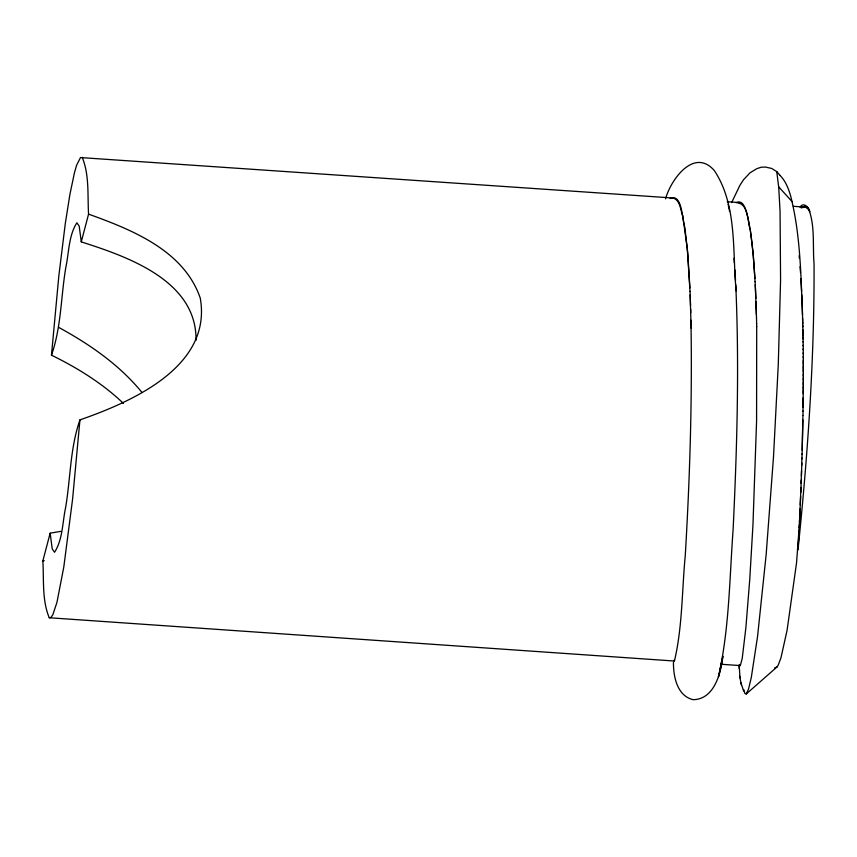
<?xml version="1.0" encoding="UTF-8"?>
<svg xmlns="http://www.w3.org/2000/svg" width="857" height="857" viewBox="0 0 857 857"><rect width="100%" height="100%" fill="white"/><g stroke="black" fill="none" stroke-linecap="round" stroke-linejoin="round"><path stroke-width="1.29" d="M803.32 376.234L803.277 365.714M803.298 380.54L803.277 373.856M803.288 384.868L803.277 377.948M803.255 389.207L803.255 382.072M803.223 393.556L803.245 386.207M803.213 390.363L803.041 407.139M803.191 397.916L802.977 411.36M802.966 415.377L803.03 411.017M802.913 415.591L802.098 454.467M802.848 419.823L802.216 450.161M801.97 458.763L802.066 453.824M801.713 465.458L801.938 458.056M801.841 463.037L801.424 475.806M801.541 470.729L801.102 483.294M801.274 480.006L800.802 492.464M800.952 487.462L799.849 513.718M800.288 504.741L800.642 496.578M800.117 508.779L799.452 522.224M799.87 514.254L799.174 527.826M799.367 524.688L796.539 562.899L787.09 630.227L780.963 657.822L778.22 665.086L776.956 667.057L774.685 667.828M799.078 530.365L798.006 549.851C807.765 454.874 814.471 359.437 814.054 263.924C812.49 245.466 815.339 225.455 808.269 207.94L807.187 207.255L806.009 207.651M196.028 340.325C196.842 280.657 127.607 256.682 81.276 241.878L79.187 226.109L76.873 222.788C68.624 235.589 68.989 252.633 65.828 267.395C60.847 296.683 61.372 326.871 51.474 355.173C77.473 367.91 102.444 383.368 123.462 403.422M743.801 689.628L744.84 693.42L746.136 694.084L748.525 689.135L751.3 677.491L757.567 636.419L766.169 554.468L773.507 456.781L778.285 364.386L780.577 280.089L780.052 211.208L778.724 187.329L776.763 171.625L771.696 168.454L765.462 167.061L761.209 167.222L756.699 168.733L749.993 172.846L743.512 179.766L739.902 185.337L731.621 202.595M51.474 355.173L58.833 275.922L65.314 223.431L69.931 194.314L74.463 172.696L76.605 165.251L80.483 157.57L673.099 198.01C680.062 200.045 680.501 209.515 682.493 215.407M82.176 157.313C89.524 174.946 87.435 195.225 88.571 214.132C132.224 229.847 183.859 250.501 200.238 298.022C212.407 366.314 132.428 401.633 79.947 419.876L72.588 499.138L63.804 566.98L56.958 602.353L52.791 614.855L50.927 617.49L49.245 617.747C41.897 600.114 43.986 579.835 42.85 560.917L50.145 533.183L60.686 531.372M719.944 669.435L722.912 656.226C720.941 673.12 714.331 699.344 693.195 699.687C677.105 695.98 673.334 676.602 673.452 662.354M81.276 241.878L88.571 214.132M79.947 419.876C70.049 448.19 70.574 478.377 65.593 507.665C62.432 522.427 62.797 539.46 54.548 552.272L52.234 548.941L50.145 533.183M665.546 198.835C670.774 179.649 694.149 147.19 714.395 170.65C737.438 205.53 732.307 251.047 736.142 290.909M721.112 663.832C729.393 619.75 729.821 574.436 733.099 529.776C737.031 448.157 739.398 366.335 735.745 284.674M799.977 207.03C803.009 202.327 807.894 206.044 809.147 209.954C811.858 216.05 806.437 203.441 802.72 207.694M801.231 207.983L804.852 206.151L808.183 208.122M746.383 693.881L777.074 666.907M670.099 198.556C682.161 192.739 682.097 219.124 684.518 226.119M736.195 202.788C744.337 198.449 746.372 212.815 748.011 217.957C752.189 237.86 753.582 258.246 754.91 278.504M739.73 664.464L740.319 665.589L742.226 658.433L745.879 627.731L749.757 579.364L752.971 524.655L756.581 420.937L756.699 326.517M49.245 617.747L674.427 661.036C682.493 626.97 681.936 590.355 685.279 555.304C689.767 479.481 692.188 403.486 691.053 327.524M671.567 198.428L673.099 198.01M737.663 202.809C748.354 204.63 747.529 220.752 750.089 229.58M42.85 560.917L44.243 560.639M727.25 201.738L739.173 202.552M720.641 664.239L740.319 665.589M793.336 206.301L805.259 207.126M674.427 661.036L674.041 660.179M58.769 327.438C89.664 344.268 119.337 364.782 141.78 392.206M776.785 171.604L779.827 175.192M780.041 175.417C785.537 180.988 788.483 188.465 790.615 195.857C800.492 234.668 800.856 275.161 802.506 314.947M778.681 186.847L792.147 201.674M740.962 682.9L743.63 691.021M682.75 215.578L687.282 248.734L690.024 291.487M728.118 204.298L729.575 211.293M739.205 665.246L739.998 677.962M739.634 676.152L741.348 684.797M750.432 230.737L753.239 254.743L755.081 281.685M684.786 226.891L687.817 253.876L689.906 287.973M799.131 255.622L799.377 258.289M734.021 258.332L734.406 263.067M800.074 266.656L800.502 272.515M734.888 269.987L735.52 280.368M800.899 278.6L801.595 291.401M755.113 281.514L755.863 298.311M755.285 284.76L756.495 317.583M801.756 294.733L802.045 301.525M690.046 291.38L690.528 305.51M690.185 294.829L690.988 323.978M802.163 301.932L802.741 323.764M756.013 301.707L756.41 314.648M802.591 317.861L802.666 320.807M690.646 309.077L690.742 312.751M756.495 317.551L756.635 323.528M802.752 321.686L802.816 326.753M802.848 325.735L802.988 335.869M756.635 323.507L756.699 326.538M690.913 320.197L691.031 326.003M802.934 329.816L803.084 341.932M690.999 324.471L691.063 328.038M803.02 337.379L803.041 338.89M803.127 341.579L803.138 345.821M803.17 345.307L803.18 349.742M803.213 349.056L803.213 353.695M803.245 352.827L803.245 357.68M803.266 356.619L803.32 371.938M803.288 360.422L803.309 364.246M739.216 664.946L739.227 668.642M721.573 663.2L718.466 676.687L721.573 663.2"/></g></svg>
